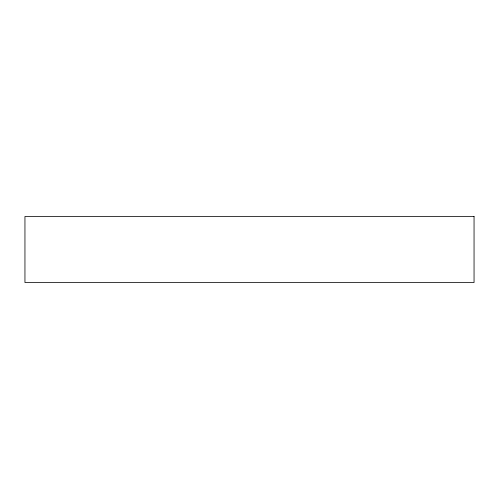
<?xml version="1.0" encoding="UTF-8"?>
<svg xmlns="http://www.w3.org/2000/svg" width="499" height="499" viewBox="0 0 499 499"><rect width="100%" height="100%" fill="white"/><g stroke="black" fill="none" stroke-linecap="round" stroke-linejoin="round"><path stroke-width="0.75" d="M474.05 216.479L24.95 216.479L24.95 282.521L474.05 282.521L474.05 216.479"/></g></svg>
